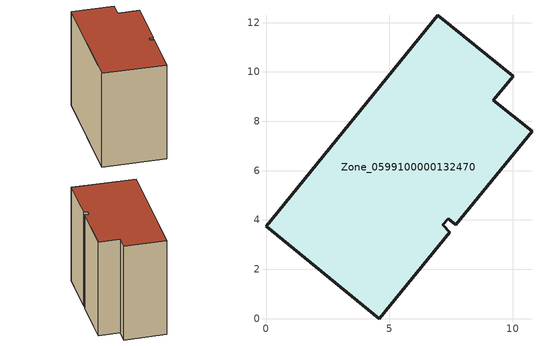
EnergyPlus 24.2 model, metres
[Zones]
Zone_0599100000132470
 floor ground (C_G): 7.39,4.04 7.17,3.8 7.44,3.49 4.59,0 0,3.74 6.96,12.29 10.01,9.83 9.21,8.85 10.78,7.59 7.69,3.8 z0
 wall outside (C_F): 7.17,3.8 7.39,4.04 7.69,3.8 10.78,7.59 9.21,8.85 10.01,9.83 6.96,12.29 0,3.74 4.59,0 7.44,3.49 7.17,3.8 z0:9.62
 roof outside (C_R): 7.44,3.49 7.17,3.8 7.39,4.04 7.69,3.8 10.78,7.59 9.21,8.85 10.01,9.83 6.96,12.29 0,3.74 4.59,0 z9.62
[BUILDING]
Pand.0599100000132470: North Axis=0; Terrain=City; Loads Convergence Tolerance Value=0.04; Temperature Convergence Tolerance Value=0.4; Solar Distribution=FullExterior; Maximum Number of Warmup Days=25; Minimum Number of Warmup Days=1
[Site:Location]
Rotterdam.The.Hague.AP_ZH_NLD Design_Conditions: Latitude=51.96; Longitude=4.45; Time Zone=1; Elevation=-4.5
[SITE:GROUNDTEMPERATURE:BUILDINGSURFACE]
18, 18, 18, 18, 18, 18, 18, 18, 18, 18, 18, 18
[MATERIAL] Thermal Absorptance=0.9; Solar Absorptance=0.7; Visible Absorptance=0.7
Name | Roughness | Thickness | Conductivity | Density | Specific Heat
G.TC.1946 | MediumSmooth | 0.15 | 1 | 540 | 1210
F.TC.1946 | Rough | 0.3 | 0.857143 | 1920 | 840
R.TC.1946 | MediumRough | 0.2 | 0.909091 | 1500 | 1000
[CONSTRUCTION]
C_G: G.TC.1946
C_F: F.TC.1946
C_R: R.TC.1946
[ZONE]
Zone_0599100000132470: Type=1; Multiplier=1; Ceiling Height=Autocalculate; Volume=Autocalculate; Floor Area=autocalculate; Part of Total Floor Area=Yes
[ZONEINFILTRATION:DESIGNFLOWRATE]
Infil_Zone_0599100000132470: Zone or ZoneList or Space or SpaceList=Zone_0599100000132470; Schedule=AlwaysOn; Design Flow Rate Calculation Method=Flow/Area; Flow Rate per Floor Area=0.003; Constant Term Coefficient=1; Temperature Term Coefficient=0; Velocity Term Coefficient=0; Velocity Squared Term Coefficient=0
[HVACTEMPLATE:ZONE:IDEALLOADSAIRSYSTEM]
Zone_0599100000132470: Maximum Heating Supply Air Temperature=50; Minimum Cooling Supply Air Temperature=13; Maximum Heating Supply Air Humidity Ratio=0.0156; Minimum Cooling Supply Air Humidity Ratio=0.0077; Heating Limit=NoLimit; Cooling Limit=NoLimit; Dehumidification Control Type=ConstantSensibleHeatRatio; Cooling Sensible Heat Ratio=0.7; Dehumidification Setpoint=60; Humidification Control Type=None; Humidification Setpoint=30; Outdoor Air Method=None; Outdoor Air Flow Rate per Person=0.00944; Outdoor Air Flow Rate per Zone Floor Area=0; Outdoor Air Flow Rate per Zone=0; Demand Controlled Ventilation Type=None; Outdoor Air Economizer Type=NoEconomizer; Heat Recovery Type=None; Sensible Heat Recovery Effectiveness=0.7; Latent Heat Recovery Effectiveness=0.65
[ZONECONTROL:THERMOSTAT]
ThermostatControl_Zone_0599100000132470: Zone or ZoneList=Zone_0599100000132470; Control Type Schedule=DualSetpointControlType; Control 1=Thermostat_Zone_0599100000132470; Temperature Difference Between Cutout And Setpoint=0
[THERMOSTATSETPOINT:DUALSETPOINT]
Thermostat_Zone_0599100000132470: Heating Setpoint Temperature Schedule=HeatingSetpoint_Zone_0599100000132470; Cooling Setpoint Temperature Schedule=CoolingSetpoint_Zone_0599100000132470
[SCHEDULE:COMPACT]
HeatingSetpoint_Zone_0599100000132470: Through: 12/31, For: AllDays, Until: 24:00, 21
CoolingSetpoint_Zone_0599100000132470: Through: 12/31, For: AllDays, Until: 24:00, 24
DualSetpointControlType: Through: 12/31, For: AllDays, Until: 24:00, 4
AlwaysOn: Through: 12/31, For: AllDays, Until: 24:00, 1
